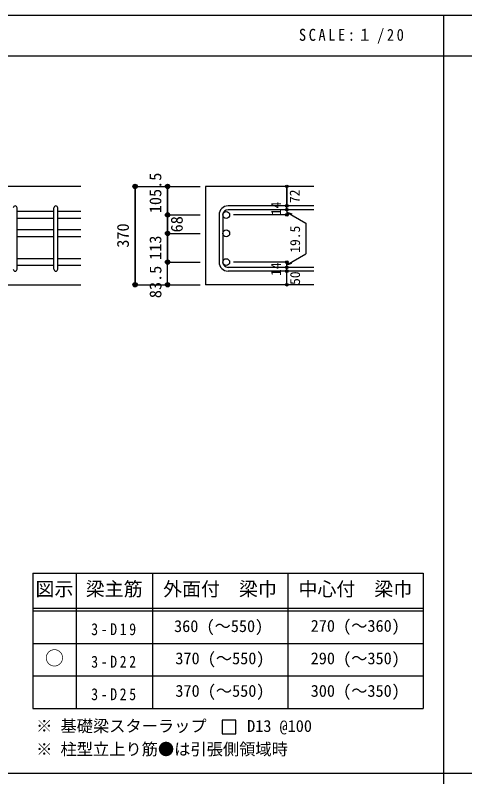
# Model space of a CAD drawing. Units: millimetres at full size, sheet at 1:20; details may follow other scales. Extents: x -3982 to 3969, y -2797 to 2801.
# Drawn here: x -2332 to -671, y -10 to 2801 of the extents above; entities that cross this region are included whole.
import ezdxf
from ezdxf.enums import TextEntityAlignment as Align

# ---------------------------------------------------------------- set-up
doc = ezdxf.new("R2010")
doc.units = ezdxf.units.MM
doc.header["$LTSCALE"] = 20
doc.header["$PDMODE"] = 32
doc.header["$PDSIZE"] = 10
for name, color, linetype in [('6-1_躯体線', 2, 'Continuous'), ('6-5_梁主筋', 7, 'Continuous'), ('6-6_S.T.P.', 7, 'Continuous'), ('6-7_文字', 7, 'Continuous'), ('6-D_寸法', 4, 'Continuous'), ('6-E_枠', 7, 'Continuous'), ('F-0_枠', 6, 'Continuous')]:
    doc.layers.add(name, color=color, linetype=linetype)
doc.styles.add('ＭＳ ゴシック', font='')
doc.styles.get('ＭＳ ゴシック').set_extended_font_data('MS Gothic')

msp = doc.modelspace()

# ---------------------------------------------------------------- linework, layer by layer
at = {"layer": '6-1_躯体線'}
for p, q in [((-2088.87, 2169.12), (-3238.87, 2169.12)), ((-1228.87, 2169.12), (-1628.87, 2169.12)), ((-1628.87, 2169.12), (-1628.87, 1806.12)), ((-2488.87, 1806.12), (-2088.87, 1806.12)), ((-1228.87, 1806.12), (-1628.87, 1806.12))]:
    msp.add_line(p, q, dxfattribs=at)
at = {"layer": '6-5_梁主筋'}
for p, q in [((-2188.87, 2076.07), (-2324.87, 2076.07)), ((-2088.87, 2076.07), (-2174.87, 2076.07)), ((-2188.87, 2051.07), (-2324.87, 2051.07)), ((-2088.87, 2051.07), (-2174.87, 2051.07)), ((-2188.87, 2008.12), (-2324.87, 2008.12)), ((-2088.87, 2008.12), (-2174.87, 2008.12)), ((-2188.87, 1983.12), (-2324.87, 1983.12)), ((-2088.87, 1983.12), (-2174.87, 1983.12)), ((-2188.87, 1902.12), (-2324.87, 1902.12)), ((-2088.87, 1902.12), (-2174.87, 1902.12)), ((-2188.87, 1877.12), (-2324.87, 1877.12)), ((-2088.87, 1877.12), (-2174.87, 1877.12))]:
    msp.add_line(p, q, dxfattribs=at)
at = {"layer": '6-5_梁主筋', "color": 3}
for centre in [(-1552.37, 2063.57), (-1552.37, 1995.62), (-1552.37, 1889.62)]:
    msp.add_circle(centre, 12.5, dxfattribs=at)
at = {"layer": '6-6_S.T.P.'}
for p, q in [((-2324.87, 1863.12), (-2324.87, 2090.07)), ((-2188.87, 1863.12), (-2188.87, 2090.07)), ((-2174.87, 1863.12), (-2174.87, 2090.07)), ((-1228.87, 2097.07), (-1545.37, 2097.07)), ((-1228.87, 2083.07), (-1545.37, 2083.07)), ((-1578.87, 2063.57), (-1578.87, 1889.62)), ((-1564.87, 2063.57), (-1564.87, 1889.62)), ((-1228.87, 1870.12), (-1545.37, 1870.12)), ((-1228.87, 1856.12), (-1545.37, 1856.12))]:
    msp.add_line(p, q, dxfattribs=at)
for centre, radius, start, end in [((-2331.87, 2090.07), 7, 0, 180), ((-2181.87, 2090.07), 7, 0, 180), ((-1545.37, 2063.57), 33.5, 90, 180), ((-1545.37, 2063.57), 19.5, 90, 180), ((-1545.37, 1889.62), 33.5, 180, 270), ((-1545.37, 1889.62), 19.5, 180, 270), ((-2331.87, 1863.12), 7, 180, 0), ((-2181.87, 1863.12), 7, 180, 0)]:
    msp.add_arc(centre, radius, start, end, dxfattribs=at)
at = {"layer": '6-7_文字'}
msp.add_lwpolyline([(-1566.77, 148.71), (-1516.77, 148.71), (-1516.77, 198.71), (-1566.77, 198.71)], close=True, dxfattribs=at)
at = {"layer": '6-D_寸法'}
for p, q in [((-1888.87, 2169.12), (-1768.87, 2169.12)), ((-1888.87, 2169.12), (-1768.87, 2169.12)), ((-1888.87, 2169.12), (-1768.87, 2169.12)), ((-1888.87, 2169.12), (-1888.87, 1806.12)), ((-1888.87, 1806.12), (-1888.87, 2169.12)), ((-1768.87, 2169.12), (-1648.87, 2169.12)), ((-1768.87, 2169.12), (-1768.87, 2063.57)), ((-1768.87, 2063.57), (-1768.87, 2169.12)), ((-1328.87, 2097.07), (-1328.87, 2169.12)), ((-1328.87, 2169.12), (-1328.87, 2097.07)), ((-1328.87, 2083.07), (-1328.87, 2097.07)), ((-1328.87, 2083.07), (-1328.87, 2063.57)), ((-1768.87, 2063.57), (-1648.87, 2063.57)), ((-1768.87, 2063.57), (-1648.87, 2063.57)), ((-1768.87, 2063.57), (-1768.87, 1995.62)), ((-1328.87, 2063.57), (-1524.95, 2063.57)), ((-1328.87, 2073.32), (-1258.81, 2032.87)), ((-1328.87, 2073.32), (-1309.55, 2068.15)), ((-1258.81, 2032.87), (-1258.81, 1920.32)), ((-1768.87, 1995.62), (-1648.87, 1995.62)), ((-1768.87, 1995.62), (-1768.87, 1889.62)), ((-1768.87, 1806.12), (-1768.87, 1939.12)), ((-1328.87, 1879.87), (-1258.81, 1920.32)), ((-1768.87, 1889.62), (-1648.87, 1889.62)), ((-1768.87, 1889.62), (-1648.87, 1889.62)), ((-1768.87, 1889.62), (-1648.87, 1889.62)), ((-1328.87, 1889.62), (-1524.95, 1889.62)), ((-1328.87, 1870.12), (-1328.87, 1889.62)), ((-1328.87, 1879.87), (-1309.55, 1885.05)), ((-1328.87, 1856.12), (-1328.87, 1870.12)), ((-1328.87, 1806.12), (-1328.87, 1856.12)), ((-1888.87, 1806.12), (-1768.87, 1806.12)), ((-1768.87, 1806.12), (-1648.87, 1806.12))]:
    msp.add_line(p, q, dxfattribs=at)
msp.add_lwpolyline([(-1768.87, 1939.12), (-1768.87, 2063.57), (-1768.87, 1939.12)], dxfattribs=at)
for centre, radius in [((-1888.87, 2169.12), 8), ((-1888.87, 2169.12), 7.2), ((-1888.87, 2169.12), 6.4), ((-1888.87, 2169.12), 5.6), ((-1888.87, 2169.12), 4.8), ((-1888.87, 2169.12), 4), ((-1888.87, 2169.12), 3.2), ((-1888.87, 2169.12), 2.4), ((-1888.87, 2169.12), 1.6), ((-1888.87, 2169.12), 0.8), ((-1768.87, 2169.12), 8), ((-1768.87, 2169.12), 7.2), ((-1768.87, 2169.12), 6.4), ((-1768.87, 2169.12), 5.6), ((-1768.87, 2169.12), 4.8), ((-1768.87, 2169.12), 4), ((-1768.87, 2169.12), 3.2), ((-1768.87, 2169.12), 2.4), ((-1768.87, 2169.12), 1.6), ((-1768.87, 2169.12), 0.8), ((-1328.87, 2169.12), 4), ((-1328.87, 2169.12), 3.6), ((-1328.87, 2169.12), 3.2), ((-1328.87, 2169.12), 2.8), ((-1328.87, 2169.12), 2.4), ((-1328.87, 2169.12), 2), ((-1328.87, 2169.12), 1.6), ((-1328.87, 2169.12), 1.2), ((-1328.87, 2169.12), 0.8), ((-1328.87, 2169.12), 0.4), ((-1328.87, 2097.07), 4), ((-1328.87, 2083.07), 4), ((-1328.87, 2097.07), 3.6), ((-1328.87, 2083.07), 3.6), ((-1328.87, 2097.07), 3.2), ((-1328.87, 2083.07), 3.2), ((-1328.87, 2097.07), 2.8), ((-1328.87, 2083.07), 2.8), ((-1328.87, 2097.07), 2.4), ((-1328.87, 2083.07), 2.4), ((-1328.87, 2097.07), 2), ((-1328.87, 2083.07), 2), ((-1328.87, 2097.07), 1.6), ((-1328.87, 2083.07), 1.6), ((-1328.87, 2097.07), 1.2), ((-1328.87, 2083.07), 1.2), ((-1328.87, 2097.07), 0.8), ((-1328.87, 2083.07), 0.8), ((-1328.87, 2097.07), 0.4), ((-1328.87, 2083.07), 0.4), ((-1768.87, 2063.57), 8), ((-1768.87, 2063.57), 7.2), ((-1768.87, 2063.57), 6.4), ((-1768.87, 2063.57), 5.6), ((-1768.87, 2063.57), 4.8), ((-1768.87, 2063.57), 4), ((-1768.87, 2063.57), 3.2), ((-1768.87, 2063.57), 2.4), ((-1768.87, 2063.57), 1.6), ((-1768.87, 2063.57), 0.8), ((-1328.87, 2063.57), 4), ((-1328.87, 2063.57), 3.6), ((-1328.87, 2063.57), 3.2), ((-1328.87, 2063.57), 2.8), ((-1328.87, 2063.57), 2.4), ((-1328.87, 2063.57), 2), ((-1328.87, 2063.57), 1.6), ((-1328.87, 2063.57), 1.2), ((-1328.87, 2063.57), 0.8), ((-1328.87, 2063.57), 0.4), ((-1768.87, 1995.62), 8), ((-1768.87, 1995.62), 7.2), ((-1768.87, 1995.62), 6.4), ((-1768.87, 1995.62), 5.6), ((-1768.87, 1995.62), 4.8), ((-1768.87, 1995.62), 4), ((-1768.87, 1995.62), 3.2), ((-1768.87, 1995.62), 2.4), ((-1768.87, 1995.62), 1.6), ((-1768.87, 1995.62), 0.8), ((-1768.87, 1889.62), 8), ((-1768.87, 1889.62), 7.2), ((-1768.87, 1889.62), 6.4), ((-1768.87, 1889.62), 5.6), ((-1768.87, 1889.62), 4.8), ((-1768.87, 1889.62), 4), ((-1768.87, 1889.62), 3.2), ((-1768.87, 1889.62), 2.4), ((-1768.87, 1889.62), 1.6), ((-1768.87, 1889.62), 0.8), ((-1328.87, 1889.62), 4), ((-1328.87, 1889.62), 3.6), ((-1328.87, 1889.62), 3.2), ((-1328.87, 1889.62), 2.8), ((-1328.87, 1889.62), 2.4), ((-1328.87, 1889.62), 2), ((-1328.87, 1889.62), 1.6), ((-1328.87, 1889.62), 1.2), ((-1328.87, 1889.62), 0.8), ((-1328.87, 1889.62), 0.4), ((-1328.87, 1870.12), 4), ((-1328.87, 1856.12), 4), ((-1328.87, 1870.12), 3.6), ((-1328.87, 1856.12), 3.6), ((-1328.87, 1870.12), 3.2), ((-1328.87, 1856.12), 3.2), ((-1328.87, 1870.12), 2.8), ((-1328.87, 1856.12), 2.8), ((-1328.87, 1870.12), 2.4), ((-1328.87, 1856.12), 2.4), ((-1328.87, 1870.12), 2), ((-1328.87, 1856.12), 2), ((-1328.87, 1870.12), 1.6), ((-1328.87, 1856.12), 1.6), ((-1328.87, 1870.12), 1.2), ((-1328.87, 1856.12), 1.2), ((-1328.87, 1870.12), 0.8), ((-1328.87, 1856.12), 0.8), ((-1328.87, 1870.12), 0.4), ((-1328.87, 1856.12), 0.4), ((-1888.87, 1806.12), 8), ((-1888.87, 1806.12), 7.2), ((-1888.87, 1806.12), 6.4), ((-1888.87, 1806.12), 5.6), ((-1888.87, 1806.12), 4.8), ((-1888.87, 1806.12), 4), ((-1888.87, 1806.12), 3.2), ((-1888.87, 1806.12), 2.4), ((-1888.87, 1806.12), 1.6), ((-1888.87, 1806.12), 0.8), ((-1768.87, 1806.12), 8), ((-1768.87, 1806.12), 7.2), ((-1768.87, 1806.12), 6.4), ((-1768.87, 1806.12), 5.6), ((-1768.87, 1806.12), 4.8), ((-1768.87, 1806.12), 4), ((-1768.87, 1806.12), 3.2), ((-1768.87, 1806.12), 2.4), ((-1768.87, 1806.12), 1.6), ((-1768.87, 1806.12), 0.8), ((-1328.87, 1806.12), 4), ((-1328.87, 1806.12), 3.6), ((-1328.87, 1806.12), 3.2), ((-1328.87, 1806.12), 2.8), ((-1328.87, 1806.12), 2.4), ((-1328.87, 1806.12), 2), ((-1328.87, 1806.12), 1.6), ((-1328.87, 1806.12), 1.2), ((-1328.87, 1806.12), 0.8), ((-1328.87, 1806.12), 0.4)]:
    msp.add_circle(centre, radius, dxfattribs=at)
at = {"layer": '6-D_寸法', "color": 7}
for p in [(-1888.87, 2169.12), (-1768.87, 2169.12), (-1328.87, 2169.12), (-1328.87, 2097.07), (-1328.87, 2083.07), (-1768.87, 2063.57), (-1328.87, 2063.57), (-1768.87, 1995.62), (-1768.87, 1889.62), (-1328.87, 1889.62), (-1328.87, 1889.62), (-1328.87, 1870.12), (-1328.87, 1856.12), (-1888.87, 1806.12), (-1768.87, 1806.12), (-1328.87, 1806.12)]:
    msp.add_point(p, dxfattribs=at)
at = {"layer": '6-E_枠', "color": 3}
for p, q in [((-2267.02, 741.85), (-2267.02, 241.85)), ((-2267.02, 741.85), (-825.33, 741.85)), ((-825.33, 741.85), (-825.33, 241.85)), ((-2267.02, 241.85), (-825.33, 241.85))]:
    msp.add_line(p, q, dxfattribs=at)
at = {"layer": '6-E_枠'}
for p, q in [((-2107.02, 741.85), (-2107.02, 241.85)), ((-1825.33, 741.85), (-1825.33, 241.85)), ((-1325.33, 741.85), (-1325.33, 241.85)), ((-2267.02, 611.85), (-825.33, 611.85)), ((-2267.02, 601.85), (-825.33, 601.85)), ((-2267.02, 481.85), (-825.33, 481.85)), ((-2267.02, 361.85), (-825.33, 361.85))]:
    msp.add_line(p, q, dxfattribs=at)
at = {"layer": 'F-0_枠'}
msp.add_line((-3981.92, 2800.77), (3969.4, 2800.77), dxfattribs=at)
at = {"layer": 'F-0_枠', "color": 2}
for p, q in [((-749.76, 2800.77), (-749.76, -2796.83)), ((-3981.92, 2650.77), (2482.4, 2650.77)), ((2482.4, 1.97), (-3981.92, 1.97))]:
    msp.add_line(p, q, dxfattribs=at)

# ---------------------------------------------------------------- texts
at = {"layer": '6-7_文字', "color": 2, "style": 'ＭＳ ゴシック'}
for s, p in [('図示', (-2257.02, 641.85)), ('梁主筋', (-2071.17, 641.85)), ('外面付\u3000梁巾', (-1785.33, 641.85)), ('中心付\u3000梁巾', (-1285.33, 641.85)), ('○', (-2222.02, 386.85))]:
    msp.add_text(s, height=51.32, dxfattribs=at).set_placement(p, align=Align.BOTTOM_LEFT)
at = {"layer": '6-7_文字', "style": 'ＭＳ ゴシック'}
for s, p in [('360 (～550)', (-1745.02, 510.85)), ('270 (～360)', (-1240.33, 511.85)), ('370 (～550)', (-1740.33, 391.85)), ('290 (～350)', (-1240.33, 391.85)), ('370 (～550)', (-1740.33, 271.85)), ('300 (～350)', (-1240.33, 271.85)), ('※ 基礎梁スターラップ     D13 @100', (-2254.64, 142.13)), ('※ 柱型立上り筋●は引張側領域時', (-2254.64, 56.45))]:
    msp.add_text(s, height=43.99, dxfattribs=at).set_placement(p, align=Align.BOTTOM_LEFT)
at = {"layer": '6-7_文字', "color": 2, "insert": (-1283.99, 2695.77), "char_height": 43.99, "attachment_point": 7, "style": 'ＭＳ ゴシック'}
msp.add_mtext('\\T1.34;\\W0.9;SCALE:１/20', dxfattribs=at)
at = {"layer": '6-7_文字', "char_height": 43.99, "attachment_point": 7, "style": 'ＭＳ ゴシック'}
for s, insert in [('\\T1.38;\\W0.85;3-D19', (-2051.17, 511.85)), ('\\T1.38;\\W0.85;3-D22', (-2051.17, 391.85)), ('\\T1.38;\\W0.85;3-D25', (-2051.17, 271.85))]:
    msp.add_mtext(s, dxfattribs=dict(at, insert=insert))
at = {"layer": '6-D_寸法', "style": 'ＭＳ ゴシック'}
for s, height, p in [('105.5', 43.99, (-1778.87, 2070.07)), ('72', 36.66, (-1270.43, 2107.54)), ('14', 36.66, (-1338.87, 2062.59)), ('68', 43.99, (-1699.88, 1999.26)), ('370', 43.99, (-1898.87, 1942.62)), ('19.5', 36.66, (-1268.72, 1924.07)), ('113', 43.99, (-1778.87, 1897.62)), ('14', 36.66, (-1339.53, 1838.45)), ('83.5', 43.99, (-1778.61, 1756.45)), ('50', 36.66, (-1268.79, 1805.33))]:
    msp.add_text(s, height=height, rotation=90, dxfattribs=at).set_placement(p, align=Align.BOTTOM_LEFT)

doc.saveas('drawing.dxf')
